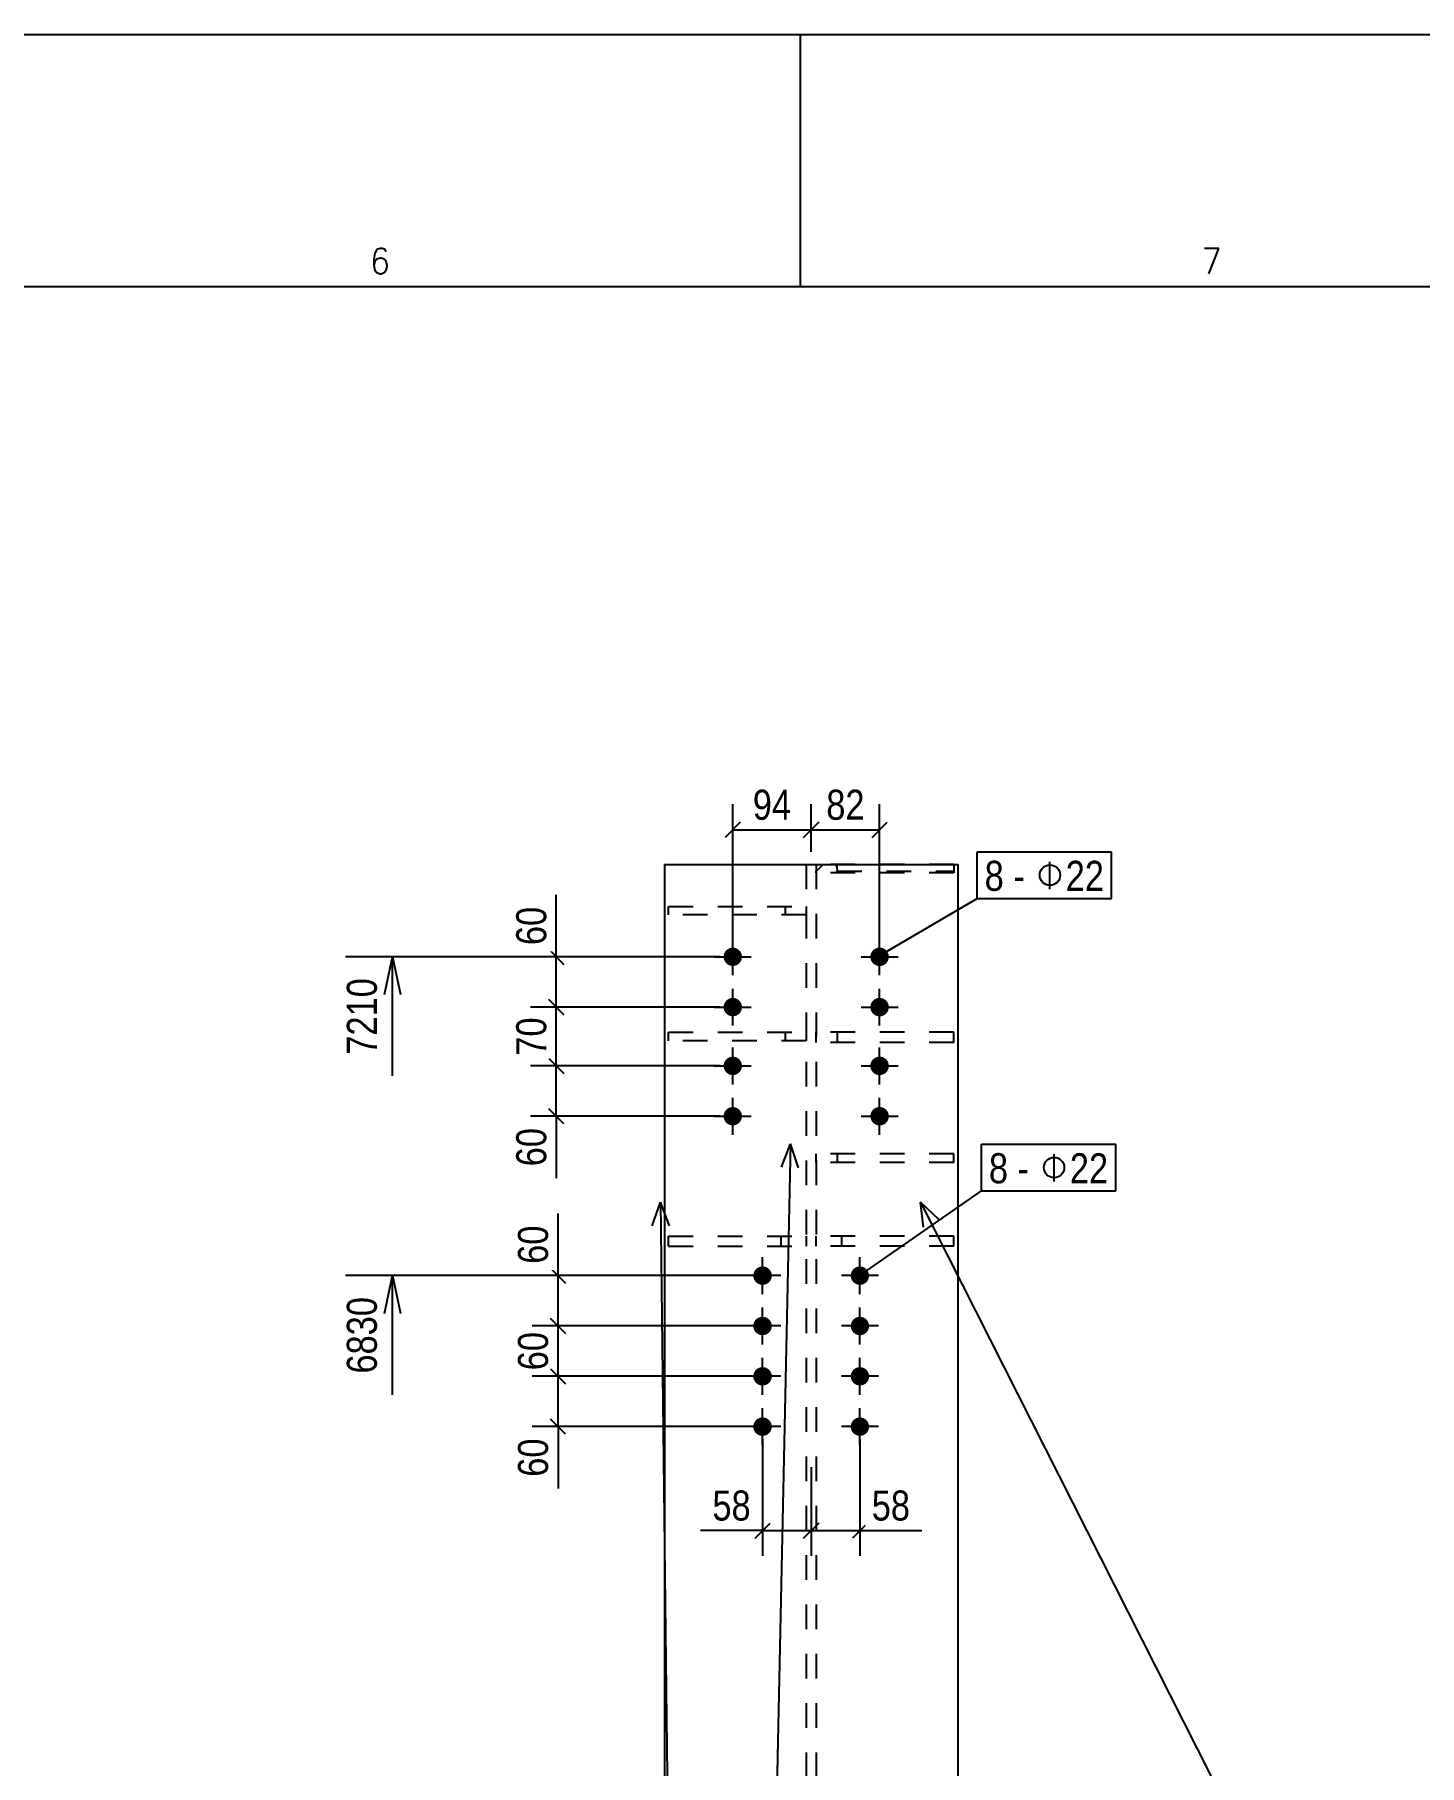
# Model space of a CAD drawing. Header units: millimetres. Extents: x -256 to 585, y -266 to 464.
# Drawn here: x 109 to 219, y 190.2 to 327.8 of the extents above; entities that cross this region are included whole.
import ezdxf

# ---------------------------------------------------------------- set-up
doc = ezdxf.new("R2010")
doc.units = ezdxf.units.MM
doc.linetypes.add('DXK_LINE_DOT2', pattern=[3.9198, 1.9599, -1.9599])
doc.layers.add('WELD_LABELS', color=5, linetype='Continuous')
doc.styles.add('Arial Narrow', font='ARIALN.TTF', dxfattribs={"height": 0.2})

# ---------------------------------------------------------------- blocks, each defined once
blk = doc.blocks.new('Unknown-252070812-55923')
at = {"color": 7, "linetype": 'Continuous'}
for p, q in [((-256.15, 327.75), (584.85, 327.75)), ((169.85, 307.74), (169.85, 327.75)), ((136.03, 310.38), (135.95, 309.9)), ((135.95, 309.9), (135.95, 309.42)), ((136.03, 309.71), (135.95, 309.42)), ((136.19, 310.67), (136.03, 310.38)), ((136.19, 309.9), (136.03, 309.71)), ((136.44, 310.76), (136.19, 310.67)), ((136.44, 310), (136.19, 309.9)), ((136.6, 310.76), (136.44, 310.76)), ((136.52, 310), (136.44, 310)), ((136.76, 309.9), (136.52, 310)), ((136.84, 310.67), (136.6, 310.76)), ((136.92, 309.71), (136.76, 309.9)), ((136.92, 310.48), (136.84, 310.67)), ((137.01, 309.42), (136.92, 309.71)), ((203.09, 310.76), (201.95, 310.76)), ((202.28, 308.75), (203.09, 310.76)), ((135.95, 309.42), (136.03, 309.04)), ((136.03, 309.04), (136.19, 308.85)), ((136.19, 308.85), (136.44, 308.75)), ((136.44, 308.75), (136.52, 308.75)), ((136.52, 308.75), (136.76, 308.85)), ((136.76, 308.85), (136.92, 309.04)), ((136.92, 309.04), (137.01, 309.33)), ((137.01, 309.33), (137.01, 309.42)), ((-226.11, 307.74), (564.83, 307.74))]:
    blk.add_line(p, q, dxfattribs=at)
blk = doc.blocks.new('Part-252070812-5537 - 5506')
at = {"color": 2, "linetype": 'Continuous'}
for p, q in [((159.03, 261.8), (159.03, 182.67)), ((159.03, 261.8), (182.36, 261.8)), ((182.36, 182.67), (182.36, 261.8))]:
    blk.add_line(p, q, dxfattribs=at)
at = {"color": 7, "linetype": 'DXK_LINE_DOT2'}
for p, q in [((170.29, 261.8), (170.29, 182.67)), ((171.09, 261.8), (171.09, 182.67))]:
    blk.add_line(p, q, dxfattribs=at)
blk = doc.blocks.new('Part-252070812-5627 - 5506')
at = {"color": 7, "linetype": 'DXK_LINE_DOT2'}
for p, q in [((159.36, 248.47), (159.36, 248.47)), ((159.36, 247.8), (159.36, 248.47)), ((159.36, 248.47), (170.29, 248.47)), ((170.29, 247.8), (159.36, 247.8)), ((168.63, 248.47), (168.63, 247.8)), ((170.29, 248.47), (170.29, 247.8))]:
    blk.add_line(p, q, dxfattribs=at)
blk = doc.blocks.new('Part-252070812-5547 - 5506')
at = {"color": 7, "linetype": 'DXK_LINE_DOT2'}
for p, q in [((182.03, 248.47), (171.09, 248.47)), ((171.09, 247.67), (171.09, 248.47)), ((182.03, 247.67), (171.09, 247.67)), ((172.76, 248.47), (172.76, 247.67)), ((182.03, 247.67), (182.03, 248.47)), ((182.03, 247.67), (182.03, 247.67))]:
    blk.add_line(p, q, dxfattribs=at)
blk = doc.blocks.new('Part-252070812-5552 - 5506')
at = {"color": 7, "linetype": 'DXK_LINE_DOT2'}
for p, q in [((159.36, 258.47), (159.36, 258.47)), ((159.36, 257.8), (159.36, 258.47)), ((159.36, 258.47), (170.29, 258.47)), ((170.29, 257.8), (159.36, 257.8)), ((168.63, 258.47), (168.63, 257.8)), ((170.29, 258.47), (170.29, 257.8))]:
    blk.add_line(p, q, dxfattribs=at)
blk = doc.blocks.new('Part-252070812-5637 - 5506')
at = {"color": 7, "linetype": 'DXK_LINE_DOT2'}
for p, q in [((171.09, 261.27), (171.42, 261.59)), ((171.42, 261.59), (171.63, 261.8)), ((182.03, 261.8), (171.63, 261.8)), ((172.66, 261.8), (172.73, 261.59)), ((172.73, 261.59), (172.76, 261.27)), ((182.03, 261.8), (182.03, 261.13)), ((171.09, 261.13), (171.09, 261.27)), ((171.09, 261.27), (171.09, 261.27)), ((182.03, 261.13), (171.09, 261.13)), ((172.76, 261.13), (172.76, 261.27)), ((172.76, 261.27), (182.03, 261.27)), ((182.03, 261.13), (182.03, 261.13))]:
    blk.add_line(p, q, dxfattribs=at)
blk = doc.blocks.new('Part-252070812-5642 - 5506')
at = {"color": 7, "linetype": 'DXK_LINE_DOT2'}
for p, q in [((182.03, 232.27), (171.09, 232.27)), ((171.09, 231.47), (171.09, 232.27)), ((182.03, 231.47), (171.09, 231.47)), ((173.09, 232.27), (173.09, 231.47)), ((182.03, 231.47), (182.03, 232.27)), ((182.03, 231.47), (182.03, 231.47))]:
    blk.add_line(p, q, dxfattribs=at)
blk = doc.blocks.new('Part-252070812-5717 - 5506')
at = {"color": 7, "linetype": 'DXK_LINE_DOT2'}
for p, q in [((182.03, 238.8), (171.09, 238.8)), ((171.09, 238.13), (171.09, 238.8)), ((182.03, 238.13), (171.09, 238.13)), ((172.76, 238.8), (172.76, 238.13)), ((182.03, 238.13), (182.03, 238.8)), ((182.03, 238.13), (182.03, 238.13))]:
    blk.add_line(p, q, dxfattribs=at)
blk = doc.blocks.new('Part-252070812-5722 - 5506')
at = {"color": 7, "linetype": 'DXK_LINE_DOT2'}
for p, q in [((159.36, 232.27), (159.36, 232.27)), ((159.36, 231.47), (159.36, 232.27)), ((159.36, 232.27), (170.29, 232.27)), ((159.36, 231.47), (170.29, 231.47)), ((168.29, 232.27), (168.29, 231.47)), ((170.29, 232.27), (170.29, 231.47)), ((170.29, 231.47), (170.29, 231.47))]:
    blk.add_line(p, q, dxfattribs=at)
blk = doc.blocks.new('Bolt-252070812-5727 - 5506')
at = {"linetype": 'Continuous'}
for points in [[(163.73, 254.47, -1), (165.19, 254.47, -1)], [(163.73, 250.47, -1), (165.19, 250.47, -1)], [(163.73, 245.8, -1), (165.19, 245.8, -1)], [(163.73, 241.8, -1), (165.19, 241.8, -1)]]:
    blk.add_hatch(color=3, dxfattribs=at).paths.add_polyline_path(points)
at = {"color": 3, "linetype": 'Continuous'}
for p, q in [((164.46, 253), (164.46, 255.93)), ((162.99, 254.47), (165.93, 254.47)), ((164.46, 249), (164.46, 251.93)), ((162.99, 250.47), (165.93, 250.47)), ((164.46, 244.33), (164.46, 247.27)), ((162.99, 245.8), (165.93, 245.8)), ((164.46, 240.33), (164.46, 243.27)), ((162.99, 241.8), (165.93, 241.8))]:
    blk.add_line(p, q, dxfattribs=at)
blk = doc.blocks.new('Bolt-252070812-5732 - 5506')
at = {"linetype": 'Continuous'}
for points in [[(175.39, 254.47, -1), (176.86, 254.47, -1)], [(175.39, 250.47, -1), (176.86, 250.47, -1)], [(175.39, 245.8, -1), (176.86, 245.8, -1)], [(175.39, 241.8, -1), (176.86, 241.8, -1)]]:
    blk.add_hatch(color=3, dxfattribs=at).paths.add_polyline_path(points)
at = {"color": 3, "linetype": 'Continuous'}
for p, q in [((176.13, 253), (176.13, 255.93)), ((174.66, 254.47), (177.59, 254.47)), ((176.13, 249), (176.13, 251.93)), ((174.66, 250.47), (177.59, 250.47)), ((176.13, 244.33), (176.13, 247.27)), ((174.66, 245.8), (177.59, 245.8)), ((176.13, 240.33), (176.13, 243.27)), ((174.66, 241.8), (177.59, 241.8))]:
    blk.add_line(p, q, dxfattribs=at)
blk = doc.blocks.new('Bolt-252070812-5757 - 5506')
at = {"linetype": 'Continuous'}
for points in [[(173.83, 229.13, -1), (175.29, 229.13, -1)], [(173.83, 225.13, -1), (175.29, 225.13, -1)], [(173.83, 221.13, -1), (175.29, 221.13, -1)], [(173.83, 217.13, -1), (175.29, 217.13, -1)]]:
    blk.add_hatch(color=3, dxfattribs=at).paths.add_polyline_path(points)
at = {"color": 3, "linetype": 'Continuous'}
for p, q in [((174.56, 227.67), (174.56, 230.6)), ((176.03, 229.13), (173.09, 229.13)), ((174.56, 223.67), (174.56, 226.6)), ((176.03, 225.13), (173.09, 225.13)), ((174.56, 219.67), (174.56, 222.6)), ((176.03, 221.13), (173.09, 221.13)), ((174.56, 215.67), (174.56, 218.6)), ((176.03, 217.13), (173.09, 217.13))]:
    blk.add_line(p, q, dxfattribs=at)
blk = doc.blocks.new('Bolt-252070812-5762 - 5506')
at = {"linetype": 'Continuous'}
for points in [[(166.09, 229.13, -1), (167.56, 229.13, -1)], [(166.09, 225.13, -1), (167.56, 225.13, -1)], [(166.09, 221.13, -1), (167.56, 221.13, -1)], [(166.09, 217.13, -1), (167.56, 217.13, -1)]]:
    blk.add_hatch(color=3, dxfattribs=at).paths.add_polyline_path(points)
at = {"color": 3, "linetype": 'Continuous'}
for p, q in [((166.83, 227.67), (166.83, 230.6)), ((168.29, 229.13), (165.36, 229.13)), ((166.83, 223.67), (166.83, 226.6)), ((168.29, 225.13), (165.36, 225.13)), ((166.83, 219.67), (166.83, 222.6)), ((168.29, 221.13), (165.36, 221.13)), ((166.83, 215.67), (166.83, 218.6)), ((168.29, 217.13), (165.36, 217.13))]:
    blk.add_line(p, q, dxfattribs=at)
blk = doc.blocks.new('StraightDimension-252070812-48843 - 5506')
at = {"color": 7, "linetype": 'Continuous'}
for p, q in [((149.98, 225.73), (151.18, 224.53)), ((165.83, 225.13), (148.53, 225.13)), ((150.58, 221.13), (150.58, 225.13)), ((151.18, 220.53), (149.98, 221.73)), ((165.83, 221.13), (148.53, 221.13))]:
    blk.add_line(p, q, dxfattribs=at)
at = {"color": 0}
blk.add_wipeout([(150.28, 225.16), (146.78, 225.16), (146.78, 221.11), (150.28, 221.11)], dxfattribs=at)
at = {"color": 4, "style": 'Arial Narrow'}
blk.add_text('60', height=2.386, rotation=90.0002, dxfattribs=at).set_placement((149.78, 221.61))
blk = doc.blocks.new('StraightDimension-252070812-48363 - 5506')
at = {"color": 7, "linetype": 'Continuous'}
for p, q in [((163.46, 254.47), (133.68, 254.47)), ((136.8, 251.47), (137.43, 254.47)), ((137.43, 254.47), (138.05, 251.47)), ((137.43, 245), (137.43, 254.47))]:
    blk.add_line(p, q, dxfattribs=at)
at = {"color": 0}
blk.add_wipeout([(136.68, 253.28), (133.18, 253.28), (133.18, 246.19), (136.68, 246.19)], dxfattribs=at)
at = {"color": 4, "style": 'Arial Narrow'}
blk.add_text('7210', height=2.386, rotation=90.0002, dxfattribs=at).set_placement((136.18, 246.69))
blk = doc.blocks.new('StraightDimension-252070812-48844 - 5506')
at = {"color": 7, "linetype": 'Continuous'}
for p, q in [((149.98, 221.73), (151.18, 220.53)), ((165.83, 221.13), (148.53, 221.13)), ((150.58, 217.13), (150.58, 221.13)), ((151.18, 216.53), (149.98, 217.73)), ((165.83, 217.13), (148.53, 217.13))]:
    blk.add_line(p, q, dxfattribs=at)
at = {"color": 0}
blk.add_wipeout([(150.28, 216.7), (146.78, 216.7), (146.78, 212.65), (150.28, 212.65)], dxfattribs=at)
at = {"color": 7, "linetype": 'Continuous'}
blk.add_line((150.58, 217.13), (150.58, 212.21), dxfattribs=at)
blk.add_line((150.58, 217.13), (150.58, 212.21), dxfattribs=at)
at = {"color": 4, "style": 'Arial Narrow'}
blk.add_text('60', height=2.386, rotation=90.0002, dxfattribs=at).set_placement((149.78, 213.15))
blk = doc.blocks.new('StraightDimension-252070812-48364 - 5506')
at = {"color": 7, "linetype": 'Continuous'}
for p, q in [((165.83, 229.13), (133.68, 229.13)), ((136.8, 226.13), (137.43, 229.13)), ((137.43, 229.13), (138.05, 226.13)), ((137.43, 219.66), (137.43, 229.13))]:
    blk.add_line(p, q, dxfattribs=at)
at = {"color": 0}
blk.add_wipeout([(136.68, 227.95), (133.18, 227.95), (133.18, 220.85), (136.68, 220.85)], dxfattribs=at)
at = {"color": 4, "style": 'Arial Narrow'}
blk.add_text('6830', height=2.386, rotation=90.0002, dxfattribs=at).set_placement((136.18, 221.35))
blk = doc.blocks.new('StraightDimension-252070812-48842 - 5506')
at = {"color": 7, "linetype": 'Continuous'}
for p, q in [((149.98, 229.73), (151.18, 228.53)), ((165.83, 229.13), (148.53, 229.13)), ((150.58, 225.13), (150.58, 229.13)), ((151.18, 224.53), (149.98, 225.73)), ((165.83, 225.13), (148.53, 225.13))]:
    blk.add_line(p, q, dxfattribs=at)
at = {"color": 0}
blk.add_wipeout([(150.28, 233.62), (146.78, 233.62), (146.78, 229.57), (150.28, 229.57)], dxfattribs=at)
at = {"color": 7, "linetype": 'Continuous'}
blk.add_line((150.58, 229.13), (150.58, 234.06), dxfattribs=at)
blk.add_line((150.58, 229.13), (150.58, 234.06), dxfattribs=at)
at = {"color": 4, "style": 'Arial Narrow'}
blk.add_text('60', height=2.386, rotation=90.0002, dxfattribs=at).set_placement((149.78, 230.07))
blk = doc.blocks.new('StraightDimension-252070812-48874 - 5506')
at = {"color": 7, "linetype": 'Continuous'}
for p, q in [((163.46, 254.47), (148.39, 254.47)), ((149.84, 255.07), (151.04, 253.87)), ((150.44, 250.47), (150.44, 254.47)), ((163.46, 250.47), (148.39, 250.47)), ((151.04, 249.87), (149.84, 251.07))]:
    blk.add_line(p, q, dxfattribs=at)
at = {"color": 0}
blk.add_wipeout([(150.14, 258.95), (146.64, 258.95), (146.64, 254.9), (150.14, 254.9)], dxfattribs=at)
at = {"color": 7, "linetype": 'Continuous'}
blk.add_line((150.44, 254.47), (150.44, 259.39), dxfattribs=at)
blk.add_line((150.44, 254.47), (150.44, 259.39), dxfattribs=at)
at = {"color": 4, "style": 'Arial Narrow'}
blk.add_text('60', height=2.386, rotation=90.0002, dxfattribs=at).set_placement((149.64, 255.4))
blk = doc.blocks.new('StraightDimension-252070812-48875 - 5506')
at = {"color": 7, "linetype": 'Continuous'}
for p, q in [((163.46, 250.47), (148.39, 250.47)), ((149.84, 251.07), (151.04, 249.87)), ((150.44, 245.8), (150.44, 250.47)), ((151.04, 245.2), (149.84, 246.4)), ((163.46, 245.8), (148.39, 245.8))]:
    blk.add_line(p, q, dxfattribs=at)
at = {"color": 0}
blk.add_wipeout([(150.14, 250.16), (146.64, 250.16), (146.64, 246.11), (150.14, 246.11)], dxfattribs=at)
at = {"color": 4, "style": 'Arial Narrow'}
blk.add_text('70', height=2.386, rotation=90.0002, dxfattribs=at).set_placement((149.64, 246.61))
blk = doc.blocks.new('StraightDimension-252070812-48876 - 5506')
at = {"color": 7, "linetype": 'Continuous'}
for p, q in [((149.84, 246.4), (151.04, 245.2)), ((163.46, 245.8), (148.39, 245.8)), ((150.44, 241.8), (150.44, 245.8)), ((151.04, 241.2), (149.84, 242.4)), ((163.46, 241.8), (148.39, 241.8))]:
    blk.add_line(p, q, dxfattribs=at)
at = {"color": 0}
blk.add_wipeout([(150.14, 241.36), (146.64, 241.36), (146.64, 237.32), (150.14, 237.32)], dxfattribs=at)
at = {"color": 7, "linetype": 'Continuous'}
blk.add_line((150.44, 241.8), (150.44, 236.88), dxfattribs=at)
blk.add_line((150.44, 241.8), (150.44, 236.88), dxfattribs=at)
at = {"color": 4, "style": 'Arial Narrow'}
blk.add_text('60', height=2.386, rotation=90.0002, dxfattribs=at).set_placement((149.64, 237.82))
blk = doc.blocks.new('StraightDimension-252070812-48901 - 5506')
at = {"color": 7, "linetype": 'Continuous'}
for p, q in [((170.69, 262.8), (170.69, 266.61)), ((176.13, 255.47), (176.13, 266.61)), ((171.29, 265.16), (170.09, 263.96)), ((170.69, 264.56), (176.13, 264.56)), ((175.53, 263.96), (176.73, 265.16))]:
    blk.add_line(p, q, dxfattribs=at)
at = {"color": 0}
blk.add_wipeout([(175.43, 264.86), (175.43, 268.36), (171.39, 268.36), (171.39, 264.86)], dxfattribs=at)
at = {"color": 4, "style": 'Arial Narrow'}
blk.add_text('82', height=2.386, dxfattribs=at).set_placement((171.89, 265.36))
blk = doc.blocks.new('StraightDimension-252070812-48902 - 5506')
at = {"color": 7, "linetype": 'Continuous'}
for p, q in [((164.46, 255.47), (164.46, 266.61)), ((170.69, 262.8), (170.69, 266.61)), ((165.06, 265.16), (163.86, 263.96)), ((164.46, 264.56), (170.69, 264.56)), ((170.09, 263.96), (171.29, 265.16))]:
    blk.add_line(p, q, dxfattribs=at)
at = {"color": 0}
blk.add_wipeout([(169.6, 264.86), (169.6, 268.36), (165.55, 268.36), (165.55, 264.86)], dxfattribs=at)
at = {"color": 4, "style": 'Arial Narrow'}
blk.add_text('94', height=2.386, dxfattribs=at).set_placement((166.05, 265.36))
blk = doc.blocks.new('StraightDimension-252070812-48950 - 5506')
at = {"color": 7, "linetype": 'Continuous'}
for p, q in [((174.56, 216.13), (174.56, 206.87)), ((170.69, 213.92), (170.69, 206.87)), ((170.09, 208.27), (171.29, 209.47)), ((175.16, 209.47), (173.96, 208.27)), ((170.69, 208.87), (174.56, 208.87))]:
    blk.add_line(p, q, dxfattribs=at)
at = {"color": 0}
blk.add_wipeout([(179.04, 209.17), (179.04, 212.67), (175, 212.67), (175, 209.17)], dxfattribs=at)
at = {"color": 7, "linetype": 'Continuous'}
blk.add_line((174.56, 208.87), (179.48, 208.87), dxfattribs=at)
blk.add_line((174.56, 208.87), (179.48, 208.87), dxfattribs=at)
at = {"color": 4, "style": 'Arial Narrow'}
blk.add_text('58', height=2.386, dxfattribs=at).set_placement((175.5, 209.67))
blk = doc.blocks.new('StraightDimension-252070812-48951 - 5506')
at = {"color": 7, "linetype": 'Continuous'}
for p, q in [((166.83, 216.13), (166.83, 206.87)), ((170.69, 213.92), (170.69, 206.87)), ((166.23, 208.27), (167.43, 209.47)), ((171.29, 209.47), (170.09, 208.27)), ((166.83, 208.87), (170.69, 208.87))]:
    blk.add_line(p, q, dxfattribs=at)
at = {"color": 0}
blk.add_wipeout([(166.39, 209.17), (166.39, 212.67), (162.34, 212.67), (162.34, 209.17)], dxfattribs=at)
at = {"color": 7, "linetype": 'Continuous'}
blk.add_line((166.83, 208.87), (161.9, 208.87), dxfattribs=at)
blk.add_line((166.83, 208.87), (161.9, 208.87), dxfattribs=at)
at = {"color": 4, "style": 'Arial Narrow'}
blk.add_text('58', height=2.386, dxfattribs=at).set_placement((162.84, 209.67))
blk = doc.blocks.new('MarkSet-252070812-48985 - 5506')
at = {"color": 0}
for points in [[(186.33, 236.47), (186.33, 238.97), (184.81, 238.97), (184.81, 236.47)], [(187.99, 236.47), (187.99, 238.97), (187.08, 238.97), (187.08, 236.47)], [(191.24, 236.47), (191.24, 238.97), (188.74, 238.97), (188.74, 236.47)]]:
    blk.add_wipeout(points, dxfattribs=at)
at = {"color": 3, "linetype": 'Continuous'}
blk.add_line((189.99, 236.6), (189.99, 238.78), dxfattribs=at)
at = {"color": 0}
for points in [[(186.33, 236.47), (186.33, 238.97), (184.81, 238.97), (184.81, 236.47)], [(187.99, 236.47), (187.99, 238.97), (187.08, 238.97), (187.08, 236.47)], [(194.29, 236.47), (194.29, 238.97), (191.24, 238.97), (191.24, 236.47)]]:
    blk.add_wipeout(points, dxfattribs=at)
at = {"color": 7, "linetype": 'Continuous'}
for p, q in [((184.21, 235.87), (184.21, 239.57)), ((174.56, 229.13), (184.21, 235.87))]:
    blk.add_line(p, q, dxfattribs=at)
at = {"color": 3, "style": 'Arial Narrow'}
for s, p in [('8', (184.81, 236.47)), ('-', (187.08, 236.47))]:
    blk.add_text(s, height=2.39, dxfattribs=at).set_placement(p)
at = {"color": 0}
blk.add_wipeout([(194.29, 236.47), (194.29, 238.97), (191.24, 238.97), (191.24, 236.47)], dxfattribs=at)
at = {"color": 7, "linetype": 'Continuous'}
for p, q in [((184.21, 239.57), (194.89, 239.57)), ((194.89, 235.87), (194.89, 239.57)), ((184.21, 235.87), (194.89, 235.87))]:
    blk.add_line(p, q, dxfattribs=at)
at = {"color": 3, "linetype": 'Continuous'}
blk.add_circle((189.99, 237.72), 0.812, dxfattribs=at)
at = {"color": 3, "style": 'Arial Narrow'}
blk.add_text('22', height=2.386, dxfattribs=at).set_placement((191.24, 236.47))
blk = doc.blocks.new('MarkSet-252070812-48798 - 5506')
at = {"color": 0}
for points in [[(186, 259.71), (186, 262.21), (184.47, 262.21), (184.47, 259.71)], [(187.66, 259.71), (187.66, 262.21), (186.75, 262.21), (186.75, 259.71)], [(190.91, 259.71), (190.91, 262.21), (188.41, 262.21), (188.41, 259.71)]]:
    blk.add_wipeout(points, dxfattribs=at)
at = {"color": 3, "linetype": 'Continuous'}
blk.add_line((189.66, 259.84), (189.66, 262.02), dxfattribs=at)
at = {"color": 0}
for points in [[(186, 259.71), (186, 262.21), (184.47, 262.21), (184.47, 259.71)], [(187.66, 259.71), (187.66, 262.21), (186.75, 262.21), (186.75, 259.71)], [(193.96, 259.71), (193.96, 262.21), (190.91, 262.21), (190.91, 259.71)]]:
    blk.add_wipeout(points, dxfattribs=at)
at = {"color": 7, "linetype": 'Continuous'}
for p, q in [((183.87, 259.11), (183.87, 262.81)), ((175.96, 254.47), (183.87, 259.11))]:
    blk.add_line(p, q, dxfattribs=at)
at = {"color": 3, "style": 'Arial Narrow'}
for s, p in [('8', (184.47, 259.71)), ('-', (186.75, 259.71))]:
    blk.add_text(s, height=2.39, dxfattribs=at).set_placement(p)
at = {"color": 0}
blk.add_wipeout([(193.96, 259.71), (193.96, 262.21), (190.91, 262.21), (190.91, 259.71)], dxfattribs=at)
at = {"color": 7, "linetype": 'Continuous'}
for p, q in [((183.87, 262.81), (194.56, 262.81)), ((194.56, 259.11), (194.56, 262.81)), ((183.87, 259.11), (194.56, 259.11))]:
    blk.add_line(p, q, dxfattribs=at)
at = {"color": 3, "linetype": 'Continuous'}
blk.add_circle((189.66, 260.96), 0.812, dxfattribs=at)
at = {"color": 3, "style": 'Arial Narrow'}
blk.add_text('22', height=2.386, dxfattribs=at).set_placement((190.91, 259.71))

msp = doc.modelspace()

# ---------------------------------------------------------------- linework, layer by layer
at = {"layer": 'WELD_LABELS', "color": 5}
for p in [(168.32, 237.74), (169.69, 237.71)]:
    msp.add_line(p, (169.05, 239.61), dxfattribs=at)

# ---------------------------------------------------------------- block references
for name in ['Unknown-252070812-55923', 'Part-252070812-5537 - 5506', 'Part-252070812-5637 - 5506', 'Part-252070812-5552 - 5506', 'Bolt-252070812-5727 - 5506', 'Bolt-252070812-5732 - 5506', 'Part-252070812-5627 - 5506', 'Part-252070812-5547 - 5506', 'Part-252070812-5717 - 5506', 'Part-252070812-5722 - 5506', 'Part-252070812-5642 - 5506', 'Bolt-252070812-5762 - 5506', 'Bolt-252070812-5757 - 5506']:
    msp.add_blockref(name, (0, 0))

# ---------------------------------------------------------------- next in the draw order: block references
for name in ['StraightDimension-252070812-48901 - 5506', 'StraightDimension-252070812-48363 - 5506', 'MarkSet-252070812-48985 - 5506', 'StraightDimension-252070812-48843 - 5506', 'StraightDimension-252070812-48950 - 5506']:
    msp.add_blockref(name, (0, 0))

# ---------------------------------------------------------------- next in the draw order: linework, layer by layer
for p, q in [((180.84, 233.6), (179.38, 234.97)), ((179.61, 232.99), (179.38, 234.97)), ((179.38, 234.97), (224.51, 145.74))]:
    msp.add_line(p, q, dxfattribs=at)

# ---------------------------------------------------------------- next in the draw order: block references
for name in ['MarkSet-252070812-48798 - 5506', 'StraightDimension-252070812-48874 - 5506', 'StraightDimension-252070812-48844 - 5506']:
    msp.add_blockref(name, (0, 0))

# ---------------------------------------------------------------- next in the draw order: block references
for name in ['StraightDimension-252070812-48902 - 5506', 'StraightDimension-252070812-48875 - 5506', 'StraightDimension-252070812-48364 - 5506', 'StraightDimension-252070812-48951 - 5506']:
    msp.add_blockref(name, (0, 0))

# ---------------------------------------------------------------- next in the draw order: linework, layer by layer
msp.add_line((169.05, 239.61), (166.91, 139.63), dxfattribs=at)

# ---------------------------------------------------------------- next in the draw order: block references
for name in ['StraightDimension-252070812-48876 - 5506', 'StraightDimension-252070812-48842 - 5506']:
    msp.add_blockref(name, (0, 0))

# ---------------------------------------------------------------- next in the draw order: linework, layer by layer
for p, q in [((158.05, 233.08), (158.71, 234.97)), ((159.42, 233.1), (158.71, 234.97)), ((158.71, 234.97), (159.91, 134.98))]:
    msp.add_line(p, q, dxfattribs=at)

doc.saveas('drawing.dxf')
